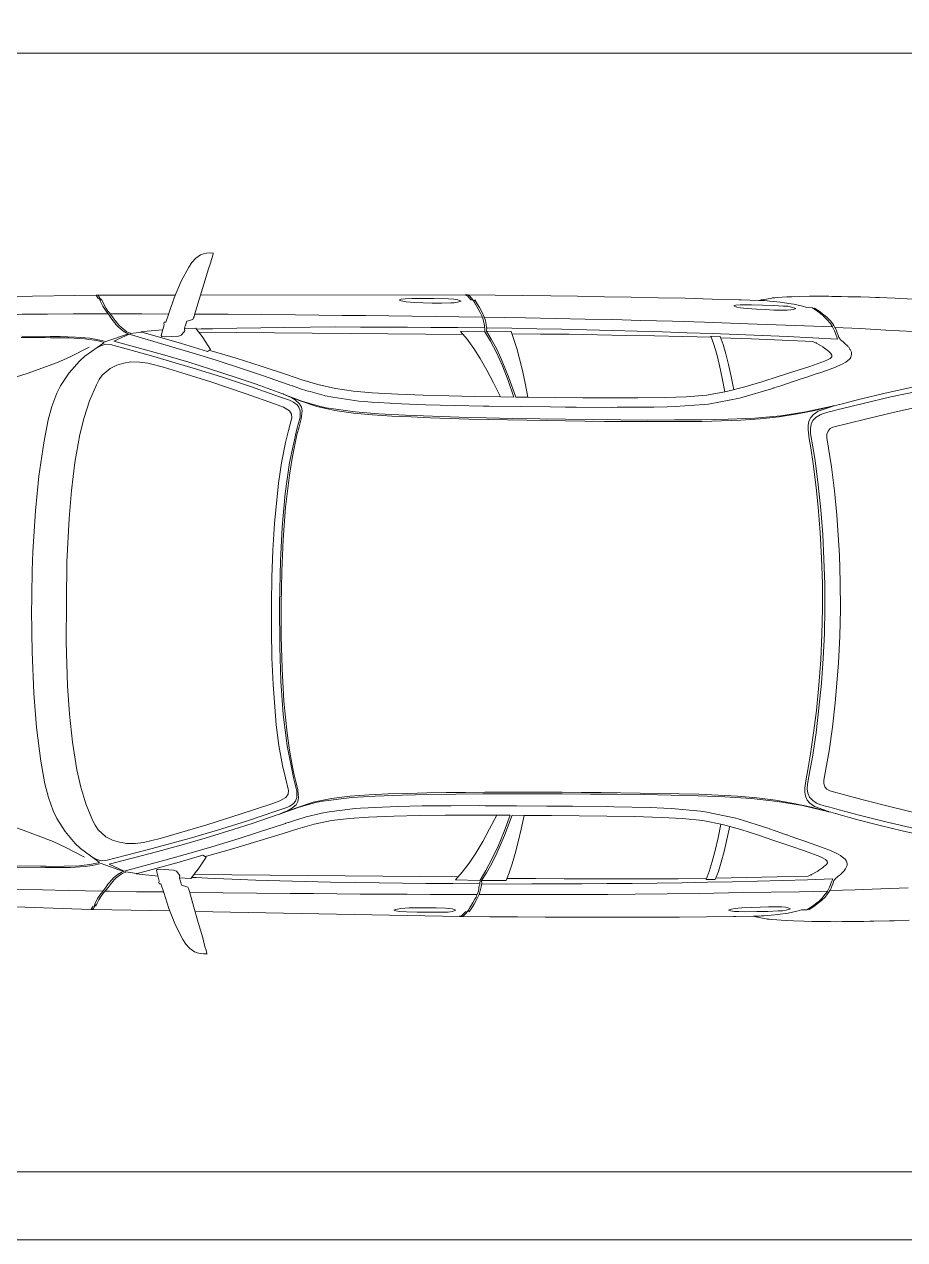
# Model space of a CAD drawing. Header units: metres. Extents: x -2 to 3328848, y -2 to 2725060.
# Drawn here: x 1663062.58 to 1663088.56, y 1362379.94 to 1362415.8 of the extents above; entities that cross this region are included whole.
import ezdxf

# ---------------------------------------------------------------- set-up
doc = ezdxf.new("R2010")
doc.units = ezdxf.units.M
doc.layers.get('0').update_dxf_attribs({"color": 253, "lineweight": 0})
doc.layers.add('AUTOS', color=253, linetype='Continuous', lineweight=0)

# ---------------------------------------------------------------- blocks, each defined once
blk = doc.blocks.new('8AUTOS')
at = {"linetype": 'Continuous'}
for p, q in [((-0.4303, 1.203), (-0.4823, 1.2011)), ((-0.4303, 1.203), (-0.4308, 1.203)), ((-0.4243, 1.2031), (-0.4303, 1.203)), ((0.3578, 1.1981), (0.3557, 1.2031)), ((0.3672, 1.2032), (0.3612, 1.2031)), ((0.3796, 1.2173), (0.3791, 1.2173)), ((0.3821, 1.2173), (0.3796, 1.2173)), ((1.1647, 1.2168), (0.3821, 1.2173)), ((1.4672, 1.2165), (1.2397, 1.2165)), ((1.4663, 1.206), (1.4717, 1.215)), ((1.4727, 1.2165), (1.4672, 1.2165)), ((1.4692, 1.2165), (1.4687, 1.2165)), ((1.4717, 1.215), (1.4727, 1.2165)), ((1.7237, 1.2123), (1.4727, 1.2165)), ((-0.624, 1.1798), (-0.6406, 1.1791)), ((1.1853, 1.1495), (1.1873, 1.145)), ((1.2581, 1.1621), (1.2669, 1.1372)), ((0.3211, 1.1102), (0.32, 1.1202)), ((1.179, 1.1194), (1.2125, 1.1182)), ((1.2053, 1.1401), (1.1873, 1.145)), ((1.211, 1.1232), (1.2125, 1.1182)), ((1.2669, 1.1372), (1.2714, 1.1372)), ((1.2714, 1.1372), (1.2724, 1.1367)), ((1.2719, 1.1287), (1.2807, 1.0973)), ((-0.7366, 1.0743), (-0.7312, 1.0788)), ((-0.7143, 1.09), (-0.7148, 1.087)), ((-0.6497, 1.0761), (-0.6527, 1.077)), ((0.3211, 1.1102), (0.2486, 1.1091)), ((1.1696, 1.1073), (0.3892, 1.1003)), ((1.2217, 1.0988), (1.2302, 1.0959)), ((1.3712, 1.1036), (1.3386, 1.1078)), ((1.4444, 1.0798), (1.3777, 1.1022)), ((1.4519, 1.0779), (1.4494, 1.0768)), ((1.4504, 1.0763), (1.4494, 1.0768)), ((-0.6869, 1.0522), (-0.6919, 1.0477)), ((1.5498, 1.0347), (1.4935, 1.0627)), ((-0.5265, 0.9426), (-0.5285, 0.9431)), ((0.903, 0.9519), (0.9015, 0.9514)), ((-0.7616, 0.9045), (-0.7857, 0.9108)), ((0.2343, 0.916), (0.1988, 0.9156)), ((0.2798, 0.9169), (0.2403, 0.916)), ((0.9213, 0.9251), (0.9198, 0.9246)), ((-0.7205, 0.8939), (-0.7195, 0.8939)), ((-0.7195, 0.8939), (-0.706, 0.8905)), ((-0.706, 0.8905), (-0.7015, 0.8896)), ((-0.6995, 0.8891), (-0.7015, 0.8896)), ((-0.699, 0.8881), (-0.6995, 0.8891)), ((-0.6579, 0.874), (-0.699, 0.8881)), ((-0.7097, -0.313), (-0.7087, -0.313)), ((-0.7087, -0.313), (-0.6953, -0.3094)), ((-0.6953, -0.3094), (-0.6908, -0.3084)), ((-0.6888, -0.3079), (-0.6908, -0.3084)), ((-0.6883, -0.3068), (-0.6888, -0.3079)), ((-0.6474, -0.292), (-0.6883, -0.3068)), ((0.2453, -0.318), (0.2099, -0.3183)), ((0.2909, -0.3181), (0.2513, -0.3179)), ((0.9323, -0.3149), (0.9308, -0.3144)), ((-0.7506, -0.3244), (-0.7746, -0.3311)), ((-0.5148, -0.3583), (-0.5168, -0.3588)), ((0.9146, -0.342), (0.9131, -0.3415)), ((1.5628, -0.4132), (1.507, -0.4422)), ((1.4582, -0.4602), (1.3919, -0.4837)), ((1.4641, -0.4566), (1.4631, -0.4571)), ((1.4657, -0.4581), (1.4631, -0.4571)), ((-0.7226, -0.4937), (-0.7171, -0.4981)), ((-0.6733, -0.4707), (-0.6784, -0.4663)), ((-0.6356, -0.4939), (-0.6386, -0.4949)), ((1.1839, -0.4926), (0.4035, -0.4996)), ((1.2359, -0.4831), (1.2443, -0.4801)), ((1.2866, -0.5122), (1.2948, -0.4806)), ((1.3854, -0.4853), (1.3529, -0.4901)), ((-0.7, -0.509), (-0.7005, -0.506)), ((0.3356, -0.5107), (0.2631, -0.5108)), ((0.3356, -0.5107), (0.3347, -0.5207)), ((1.1936, -0.5045), (1.227, -0.5027)), ((1.2003, -0.5345), (1.2023, -0.5299)), ((1.2202, -0.5248), (1.2023, -0.5299)), ((1.2256, -0.5077), (1.227, -0.5027)), ((1.2734, -0.5458), (1.2817, -0.5207)), ((1.2817, -0.5207), (1.2862, -0.5207)), ((1.2862, -0.5207), (1.2872, -0.5202)), ((-0.6081, -0.5972), (-0.6247, -0.5968)), ((0.3739, -0.5979), (0.3719, -0.6029)), ((0.3834, -0.6028), (0.3774, -0.6028)), ((1.1809, -0.6021), (0.3985, -0.6166)), ((1.4834, -0.5964), (1.2559, -0.6005)), ((1.4823, -0.5859), (1.4879, -0.5949)), ((1.4889, -0.5964), (1.4834, -0.5964)), ((1.4854, -0.5964), (1.4849, -0.5964)), ((1.4879, -0.5949), (1.4889, -0.5964)), ((1.7398, -0.5876), (1.4889, -0.5964)), ((-0.414, -0.6169), (-0.466, -0.6159)), ((-0.414, -0.6169), (-0.4145, -0.6169)), ((-0.408, -0.6169), (-0.414, -0.6169)), ((0.396, -0.6167), (0.3955, -0.6167)), ((0.3985, -0.6166), (0.396, -0.6167))]:
    blk.add_line(p, q, dxfattribs=at)
for points in [[(1.128, 1.341), (1.1275, 1.3415), (1.1281, 1.339), (1.1286, 1.336), (1.1301, 1.3305), (1.1327, 1.322), (1.1358, 1.3115), (1.141, 1.2941), (1.1549, 1.2492), (1.1688, 1.2038), (1.1827, 1.1584), (1.1842, 1.1525), (1.1853, 1.1495)], [(1.1646, 1.3353), (1.1561, 1.3382), (1.1471, 1.3401), (1.1375, 1.3416), (1.128, 1.341)], [(1.1646, 1.3353), (1.1787, 1.3259), (1.1903, 1.3135), (1.1999, 1.2996)], [(1.2581, 1.1621), (1.2427, 1.209), (1.2218, 1.2583), (1.1999, 1.2996)], [(-0.9423, 1.2044), (-0.8988, 1.2068), (-0.8848, 1.2075), (-0.8384, 1.2094), (-0.8269, 1.21), (-0.8089, 1.2106), (-0.7834, 1.2114), (-0.7694, 1.212), (-0.7449, 1.2122), (-0.7264, 1.2129), (-0.7119, 1.213), (-0.6979, 1.2131), (-0.6894, 1.2132), (-0.6774, 1.2133), (-0.6654, 1.2134), (-0.6554, 1.2135), (-0.6319, 1.2132), (-0.6014, 1.213), (-0.5804, 1.2122), (-0.5649, 1.2113), (-0.5519, 1.2109), (-0.5378, 1.2096), (-0.5298, 1.2091), (-0.5238, 1.2087)], [(-0.624, 1.1798), (-0.6111, 1.1844), (-0.5857, 1.1901), (-0.5777, 1.1912), (-0.5457, 1.196), (-0.5148, 1.1993)], [(-0.4092, 1.1849), (-0.4151, 1.1867), (-0.4272, 1.188), (-0.4397, 1.1884), (-0.4607, 1.1882), (-0.4931, 1.187), (-0.5256, 1.1862), (-0.5556, 1.1844), (-0.5681, 1.1838), (-0.5791, 1.1817), (-0.5923, 1.1774)], [(-0.5923, 1.1774), (-0.5845, 1.1746), (-0.577, 1.1732), (-0.566, 1.1723), (-0.5505, 1.1719), (-0.5265, 1.1727), (-0.5025, 1.1739), (-0.4755, 1.1751), (-0.4486, 1.1769), (-0.4376, 1.178), (-0.4286, 1.1795), (-0.4181, 1.1816), (-0.4092, 1.1849)], [(-0.5233, 1.2087), (-0.5238, 1.2087), (-0.5208, 1.2082), (-0.5053, 1.2053), (-0.4898, 1.2025), (-0.4823, 1.2011)], [(-0.4823, 1.2011), (-0.4848, 1.201), (-0.4878, 1.201), (-0.4913, 1.201), (-0.4943, 1.2009), (-0.4998, 1.2004), (-0.5073, 1.1998), (-0.5148, 1.1993)], [(0.3796, 1.2173), (0.3766, 1.2172), (0.2951, 1.2165), (0.2136, 1.2153), (0.1316, 1.2145), (0.0521, 1.2133), (-0.0273, 1.2121), (-0.1063, 1.2104), (-0.1858, 1.2092), (-0.2653, 1.2075), (-0.3448, 1.2053), (-0.4243, 1.2031)], [(0.32, 1.1202), (0.3205, 1.1217), (0.321, 1.1217), (0.3224, 1.1287), (0.3233, 1.1368), (0.3253, 1.1448), (0.3277, 1.1518), (0.3351, 1.1674), (0.3419, 1.1804), (0.3484, 1.191), (0.3557, 1.2031)], [(0.326, 1.1198), (0.3265, 1.1218), (0.3274, 1.1258), (0.3284, 1.1308), (0.3284, 1.1318), (0.3288, 1.1358), (0.3298, 1.1413), (0.3332, 1.1513), (0.3332, 1.1518), (0.3342, 1.1534), (0.3352, 1.1554), (0.3366, 1.1594), (0.3396, 1.1654), (0.3455, 1.1765), (0.3539, 1.1905), (0.3543, 1.1915), (0.3553, 1.193), (0.3558, 1.1941), (0.3612, 1.2031)], [(0.3761, 1.2172), (0.3716, 1.2142), (0.3657, 1.2081), (0.3578, 1.1981)], [(0.3821, 1.2173), (0.3762, 1.2137), (0.3672, 1.2032)], [(0.3796, 1.2173), (0.3781, 1.2173), (0.3771, 1.2172), (0.3761, 1.2172)], [(0.3959, 1.1994), (0.4052, 1.203), (0.4177, 1.2051), (0.4327, 1.2057), (0.4767, 1.2066), (0.5092, 1.2069), (0.5412, 1.2067), (0.5612, 1.2059), (0.5727, 1.2045), (0.5785, 1.2022)], [(0.5785, 1.2022), (0.5728, 1.2), (0.5583, 1.1969), (0.5333, 1.1946), (0.5078, 1.1939), (0.4818, 1.1932), (0.4538, 1.1929), (0.4263, 1.1937), (0.4163, 1.1941), (0.4068, 1.1955), (0.3959, 1.1994)], [(1.3727, 1.1041), (1.3821, 1.1082), (1.399, 1.1219), (1.404, 1.1264), (1.4094, 1.1325), (1.4168, 1.142), (1.4228, 1.1501), (1.4282, 1.1571), (1.4351, 1.1652), (1.4381, 1.1692), (1.443, 1.1768), (1.4494, 1.1878), (1.4538, 1.1969), (1.4568, 1.2039), (1.4578, 1.2059)], [(1.4633, 1.206), (1.4618, 1.2024), (1.4608, 1.1999), (1.453, 1.1839), (1.4436, 1.1693), (1.4411, 1.1663)], [(1.4578, 1.2059), (1.4583, 1.2039), (1.4588, 1.2024)], [(1.4593, 1.2029), (1.4588, 1.2014), (1.4583, 1.2039)], [(1.4588, 1.2024), (1.4593, 1.2024), (1.4647, 1.213), (1.4672, 1.2165)], [(-0.7221, 1.0099), (-0.7301, 1.0138), (-0.7371, 1.0178), (-0.7392, 1.0192), (-0.7502, 1.0282), (-0.7528, 1.0311), (-0.7533, 1.0326), (-0.7543, 1.0341), (-0.7563, 1.0411), (-0.7564, 1.0466), (-0.7559, 1.0486), (-0.7535, 1.0541), (-0.7525, 1.0561), (-0.7515, 1.0576), (-0.748, 1.0627), (-0.7466, 1.0642), (-0.7451, 1.0657), (-0.7366, 1.0743), (-0.7312, 1.0788), (-0.7277, 1.0814), (-0.7227, 1.0859), (-0.7213, 1.0884), (-0.7188, 1.0919), (-0.7169, 1.0985), (-0.7159, 1.101), (-0.713, 1.1085), (-0.712, 1.111), (-0.7085, 1.119), (-0.7071, 1.1215), (-0.7036, 1.1271), (-0.7007, 1.1316), (-0.6937, 1.1407), (-0.6833, 1.1513), (-0.6605, 1.1695), (-0.6471, 1.1781)], [(-0.7099, 1.1005), (-0.7099, 1.1015), (-0.706, 1.111), (-0.7025, 1.1196), (-0.7001, 1.1236), (-0.6976, 1.1281), (-0.6937, 1.1327), (-0.6838, 1.1447), (-0.6739, 1.1548), (-0.6734, 1.1553), (-0.657, 1.1685), (-0.6406, 1.1791)], [(0.3277, 1.1518), (0.2057, 1.1497), (0.1177, 1.1479), (0.0297, 1.1461), (-0.0517, 1.1444), (-0.1332, 1.1422), (-0.2277, 1.1398), (-0.3227, 1.1365), (-0.4506, 1.1318), (-0.5336, 1.1291), (-0.6171, 1.1263), (-0.7001, 1.1236)], [(-0.6451, 1.1766), (-0.6466, 1.1781), (-0.6471, 1.1781)], [(1.1817, 1.1604), (1.0832, 1.1601), (0.9842, 1.1592), (0.8852, 1.1583), (0.8162, 1.1577), (0.7472, 1.1571), (0.6782, 1.1564), (0.6092, 1.1553), (0.5402, 1.1547), (0.4712, 1.1536), (0.4022, 1.1525), (0.3332, 1.1518)], [(1.4317, 1.1612), (1.4297, 1.1612), (1.4187, 1.1611), (1.3387, 1.1613), (1.2587, 1.1606)], [(1.4411, 1.1663), (1.4367, 1.1602), (1.4302, 1.1517), (1.4263, 1.1456), (1.4233, 1.1411)], [(2.7234, 1.0902), (2.7093, 1.0951), (2.6943, 1.0995), (2.6657, 1.1057), (2.6657, 1.1057), (2.6632, 1.1062), (2.6552, 1.1076), (2.6387, 1.1105), (2.5971, 1.1171), (2.5536, 1.1227), (2.469, 1.132), (2.3774, 1.1396), (2.3084, 1.144), (2.2388, 1.1479), (2.1528, 1.1516), (2.0663, 1.1544), (1.9797, 1.1566), (1.9072, 1.1579), (1.8352, 1.1588), (1.7632, 1.1596), (1.6917, 1.1605), (1.6162, 1.1608), (1.5407, 1.1616), (1.4382, 1.1617)], [(-0.7071, 1.1215), (-0.782, 1.1179), (-0.857, 1.1137), (-0.9385, 1.109)], [(0.32, 1.1202), (0.246, 1.1191), (0.1725, 1.1174), (0.0985, 1.1162), (0.0245, 1.1146), (-0.0495, 1.1124), (-0.1234, 1.1108), (-0.1974, 1.1086), (-0.2714, 1.1059), (-0.3454, 1.1033), (-0.4194, 1.1006), (-0.4933, 1.0975), (-0.5673, 1.0943), (-0.6408, 1.0906), (-0.7148, 1.087)], [(-0.4506, 1.1318), (-0.5336, 1.1291), (-0.6171, 1.1263), (-0.7001, 1.1236)], [(0.3981, 1.1099), (0.3266, 1.1103), (0.3256, 1.1088), (0.326, 1.1203)], [(1.1766, 1.1164), (1.1636, 1.1168), (1.1295, 1.1175), (1.0575, 1.1193), (0.987, 1.1207), (0.9165, 1.1216), (0.8415, 1.1224), (0.767, 1.1227), (0.6925, 1.1226), (0.6235, 1.1224), (0.5545, 1.1223), (0.4855, 1.1217), (0.4055, 1.121), (0.326, 1.1203)], [(1.179, 1.1194), (1.1716, 1.1098), (1.1662, 1.1028), (1.1583, 1.0917), (1.1351, 1.056), (1.1446, 1.0506)], [(1.211, 1.1232), (1.2105, 1.1247), (1.2095, 1.1282), (1.2058, 1.1402)], [(1.2217, 1.0988), (1.2146, 1.1072), (1.2116, 1.1122), (1.2125, 1.1177), (1.2125, 1.1182)], [(1.2719, 1.1287), (1.2729, 1.1333), (1.2724, 1.1367)], [(1.2761, 1.1148), (1.3221, 1.1107), (1.3411, 1.1089)], [(1.4179, 1.1345), (1.4149, 1.1305), (1.4115, 1.1265), (1.407, 1.122), (1.4026, 1.1179), (1.3906, 1.1088), (1.3896, 1.1083), (1.3847, 1.1053), (1.3777, 1.1022)], [(1.4233, 1.1411), (1.4189, 1.1356), (1.4179, 1.1345)], [(-0.7143, 1.09), (-0.7128, 1.0935), (-0.7099, 1.1005)], [(-0.6869, 1.0522), (-0.6869, 1.0522), (-0.6845, 1.0542), (-0.673, 1.0628), (-0.6711, 1.0644), (-0.6711, 1.0644), (-0.6651, 1.0679), (-0.6561, 1.073), (-0.6521, 1.075), (-0.6422, 1.0796)], [(-0.3698, 1.0911), (-0.4608, 1.0877), (-0.5512, 1.0839), (-0.6422, 1.0796)], [(-0.4084, 0.9372), (-0.4008, 0.9763), (-0.3931, 1.0118), (-0.3849, 1.0434), (-0.3771, 1.0715), (-0.3683, 1.0951)], [(-0.3823, 0.9309), (-0.3747, 0.972), (-0.3665, 1.0091), (-0.3583, 1.0422), (-0.3501, 1.0712), (-0.3413, 1.0958), (-0.3683, 1.0951)], [(-0.3428, 1.0923), (-0.2588, 1.0945), (-0.1743, 1.0963), (-0.0903, 1.0981), (-0.0063, 1.0998), (0.0776, 1.1011), (0.1616, 1.1018), (0.2456, 1.1026)], [(0.2486, 1.1091), (0.2403, 1.086), (0.2315, 1.0594), (0.2233, 1.0289), (0.2151, 0.9943), (0.2069, 0.9567), (0.1988, 0.9156)], [(0.3211, 1.1102), (0.3068, 1.0871), (0.292, 1.0595), (0.2773, 1.0283), (0.2558, 0.9761), (0.2343, 0.916)], [(0.3256, 1.1088), (0.3088, 1.0806), (0.2916, 1.047), (0.274, 1.0083), (0.2569, 0.9647), (0.2403, 0.916)], [(0.3981, 1.1099), (0.3783, 1.0867), (0.3585, 1.0596), (0.3393, 1.0294), (0.3196, 0.9952), (0.2999, 0.9575), (0.2798, 0.9169)], [(1.4204, 1.0811), (1.3757, 1.1017), (1.257, 1.0666), (1.1797, 1.0434), (1.1189, 1.0249), (1.0381, 0.9986), (0.9823, 0.9796), (0.906, 0.953), (0.903, 0.9519)], [(1.4204, 1.0811), (1.2777, 1.0418), (1.1999, 1.0186), (1.1386, 0.9995), (1.0568, 0.9728), (1.001, 0.9538), (0.9247, 0.9266), (0.9213, 0.9251)], [(1.3411, 1.1089), (1.2214, 1.0738), (1.1446, 1.0506)], [(1.2302, 1.0959), (1.2713, 1.0937), (1.2793, 1.0948), (1.2807, 1.0973)], [(1.3727, 1.1041), (1.3717, 1.1036), (1.3712, 1.1036)], [(1.4444, 1.0798), (1.4529, 1.0819), (1.4713, 1.086), (1.4913, 1.0897), (1.5343, 1.0931), (1.5793, 1.0945), (1.5908, 1.0946), (1.6088, 1.0948), (1.6923, 1.0955)], [(1.6633, 0.3117), (1.6631, 0.3317), (1.6614, 0.4037), (1.6595, 0.4592), (1.6519, 0.5806), (1.642, 0.6825), (1.6276, 0.7809), (1.6145, 0.8483), (1.6036, 0.8882), (1.5893, 0.9271), (1.5781, 0.9495), (1.5527, 0.9878), (1.5224, 1.022), (1.5063, 1.0368), (1.4504, 1.0763)], [(1.4519, 1.0779), (1.4534, 1.0779), (1.4629, 1.0805), (1.4779, 1.0836), (1.4943, 1.0862), (1.5078, 1.0879), (1.5533, 1.0903), (1.5953, 1.0911), (1.6073, 1.0912), (1.6233, 1.0914), (1.6943, 1.0915)], [(-0.2072, 0.9145), (-0.2682, 0.9165), (-0.3288, 0.9214), (-0.3869, 0.9319), (-0.441, 0.9459), (-0.4911, 0.961), (-0.5393, 0.9765), (-0.5864, 0.9916), (-0.633, 1.0062), (-0.6762, 1.0218), (-0.6852, 1.0257), (-0.6927, 1.0297), (-0.6978, 1.0346), (-0.6983, 1.0396), (-0.6954, 1.0446), (-0.6919, 1.0477)], [(1.1391, 1.0541), (1.1336, 1.0525), (1.0603, 1.0308), (0.9865, 1.0072), (0.9117, 0.9825), (0.8659, 0.9671), (0.8185, 0.9527), (0.7671, 0.9412), (0.7137, 0.9337), (0.6582, 0.9287), (0.5832, 0.9246), (0.5078, 0.9214), (0.4318, 0.9197), (0.3558, 0.918), (0.2798, 0.9169)], [(0.9318, 0.3052), (0.9292, 0.4326), (0.9243, 0.5321), (0.9154, 0.631), (0.9021, 0.7229), (0.8807, 0.8212), (0.8714, 0.8566), (0.8707, 0.8751), (0.8746, 0.8862), (0.88, 0.8932), (0.891, 0.9008), (0.9029, 0.9064), (0.9318, 0.9167), (1.0176, 0.947), (1.1028, 0.9752), (1.1866, 1.0015), (1.3098, 1.0376), (1.431, 1.0712)], [(1.431, 1.0712), (1.4445, 1.0718), (1.4595, 1.0674), (1.4731, 1.0603)], [(-0.7221, 1.0099), (-0.7105, 1.005), (-0.704, 1.0026), (-0.7015, 1.0016), (-0.6854, 0.9957), (-0.6659, 0.9889), (-0.6493, 0.9831), (-0.6463, 0.9826), (-0.6273, 0.9757), (-0.6072, 0.9694), (-0.5876, 0.9631), (-0.5781, 0.9597), (-0.5766, 0.9592)], [(0.9553, 0.3054), (0.9541, 0.3844), (0.9514, 0.4638), (0.9467, 0.5428), (0.9351, 0.6617), (0.9261, 0.7221), (0.914, 0.7815), (0.914, 0.7815), (0.9052, 0.8175), (0.8959, 0.8544), (0.8963, 0.8659), (0.9027, 0.8754), (0.9206, 0.8861), (0.9435, 0.8953), (1.0337, 0.9266), (1.1349, 0.9605), (1.2077, 0.9837), (1.2716, 1.0027), (1.2965, 1.01), (1.3205, 1.0157), (1.3454, 1.0194), (1.3709, 1.0196), (1.3915, 1.0163), (1.412, 1.0105), (1.4321, 1.0007), (1.4553, 0.9809), (1.4644, 0.9675), (1.472, 0.9525), (1.4925, 0.9047), (1.5084, 0.8558), (1.5208, 0.8055), (1.5356, 0.7231), (1.5458, 0.6407), (1.5531, 0.5572), (1.5592, 0.4293), (1.5608, 0.3108)], [(2.8877, 0.6658), (2.8766, 0.6736), (2.8575, 0.6809), (2.8334, 0.6887), (2.7638, 0.7081), (2.6976, 0.7245), (2.631, 0.7414), (2.5638, 0.7588), (2.4962, 0.7762), (2.4285, 0.7936), (2.3588, 0.811), (2.2887, 0.8283), (2.219, 0.8457), (2.1489, 0.8626), (2.0782, 0.8794), (2.0111, 0.8953), (1.9439, 0.9117), (1.8768, 0.9281), (1.8096, 0.9455), (1.7429, 0.9645), (1.6767, 0.9854), (1.5875, 1.0181), (1.5498, 1.0347)], [(-1.2069, 0.9876), (-1.1809, 0.9853), (-1.1558, 0.9825), (-1.1318, 0.9797), (-1.0577, 0.9679), (-0.9836, 0.9546), (-0.9175, 0.9412), (-0.8518, 0.9267), (-0.7857, 0.9108)], [(-0.6776, 0.2908), (-0.6773, 0.3638), (-0.6749, 0.4373), (-0.6711, 0.5103), (-0.6653, 0.5834), (-0.6579, 0.6565), (-0.6486, 0.729), (-0.6419, 0.7691), (-0.6353, 0.8087), (-0.6349, 0.8227), (-0.637, 0.8357), (-0.6421, 0.8471), (-0.6517, 0.857), (-0.6633, 0.8639), (-0.6763, 0.8688), (-0.6898, 0.8722), (-0.7029, 0.8756), (-0.7164, 0.8789), (-0.7299, 0.8823), (-0.7901, 0.8973), (-0.8722, 0.9166), (-0.9539, 0.9338)], [(-0.5766, 0.9592), (-0.5676, 0.9563), (-0.548, 0.9495), (-0.534, 0.9451), (-0.5285, 0.9431)], [(0.0876, 0.8866), (0.0571, 0.8864), (0.0566, 0.8864), (-0.0474, 0.8854), (-0.0649, 0.8858), (-0.1729, 0.8863), (-0.2124, 0.887), (-0.2355, 0.8877), (-0.3215, 0.894), (-0.3345, 0.8954), (-0.4257, 0.9125), (-0.4327, 0.9145), (-0.5204, 0.9407), (-0.526, 0.9427), (-0.5265, 0.9426)], [(0.9015, 0.9514), (0.8945, 0.9489), (0.894, 0.9489), (0.8701, 0.9406), (0.8512, 0.9345), (0.8417, 0.9319), (0.7998, 0.9205), (0.7973, 0.92), (0.7748, 0.9153), (0.6979, 0.9041), (0.6824, 0.903), (0.66, 0.9013), (0.6405, 0.9001), (0.572, 0.896), (0.5005, 0.8933), (0.415, 0.8911), (0.3301, 0.8893), (0.3146, 0.8892), (0.2216, 0.8878), (0.1336, 0.8871), (0.0876, 0.8866)], [(-0.7236, 0.2904), (-0.7228, 0.3699), (-0.7206, 0.4499), (-0.7126, 0.5675), (-0.7063, 0.639), (-0.6974, 0.7096), (-0.6837, 0.7957), (-0.6837, 0.8062), (-0.6868, 0.8152), (-0.6929, 0.8227), (-0.7014, 0.8271), (-0.7972, 0.8512), (-0.8828, 0.8715), (-0.968, 0.8902), (-1.0451, 0.905), (-1.1223, 0.9178), (-1.1994, 0.9286)], [(-0.7616, 0.9045), (-0.7401, 0.8992), (-0.7296, 0.8963), (-0.7205, 0.8939)], [(0.1988, 0.9156), (0.1178, 0.9149), (0.0363, 0.9137), (-0.0447, 0.9135), (-0.1257, 0.9137), (-0.2072, 0.9145)], [(0.9198, 0.9246), (0.9133, 0.922), (0.8659, 0.9041), (0.8151, 0.8891), (0.7941, 0.8845), (0.7082, 0.8722), (0.6393, 0.8666), (0.5603, 0.8624), (0.4808, 0.8592), (0.4013, 0.8564), (0.3219, 0.8547), (0.2429, 0.853), (0.1634, 0.8518), (0.0879, 0.8506)], [(0.0879, 0.8456), (0.1449, 0.8467), (0.2019, 0.8477), (0.2589, 0.8487), (0.3159, 0.8497), (0.3729, 0.8512), (0.4299, 0.8527), (0.4869, 0.8547), (0.5438, 0.8572), (0.6008, 0.8597), (0.6573, 0.8632), (0.7138, 0.8682), (0.7687, 0.8762), (0.8221, 0.8882), (0.8714, 0.9052), (0.9183, 0.9231)], [(0.9268, 0.3051), (0.9268, 0.3056), (0.9249, 0.4006), (0.9249, 0.4011), (0.9211, 0.4961), (0.9142, 0.5915), (0.9029, 0.6859), (0.895, 0.7354), (0.8861, 0.7798), (0.8803, 0.8042), (0.8741, 0.8282), (0.8679, 0.8521), (0.8652, 0.8756), (0.8671, 0.8866), (0.8725, 0.8962), (0.8854, 0.9078), (0.8959, 0.9134), (0.9183, 0.9231)], [(0.0879, 0.8506), (0.0044, 0.8494), (-0.0751, 0.8487), (-0.1546, 0.848), (-0.2341, 0.8483), (-0.3136, 0.8485), (-0.3926, 0.8503), (-0.4712, 0.8541), (-0.5477, 0.861), (-0.6218, 0.8723), (-0.6995, 0.8891), (-0.6484, 0.8761), (-0.5963, 0.866), (-0.5422, 0.858), (-0.4866, 0.852), (-0.4296, 0.8475), (-0.3726, 0.8455), (-0.3151, 0.844), (-0.2576, 0.8436), (-0.2001, 0.8436), (-0.1426, 0.8436), (-0.0851, 0.8436), (-0.0276, 0.8441), (0.0304, 0.8451), (0.0879, 0.8456)], [(-0.6706, 0.2908), (-0.6703, 0.3658), (-0.668, 0.4409), (-0.6636, 0.5159), (-0.6578, 0.591), (-0.6518, 0.6495), (-0.643, 0.7186), (-0.6359, 0.7662), (-0.6311, 0.7927), (-0.6279, 0.8192), (-0.628, 0.8322), (-0.6306, 0.8447), (-0.6357, 0.8557), (-0.6438, 0.8646), (-0.6579, 0.874)], [(-0.6776, 0.2908), (-0.676, 0.2178), (-0.6723, 0.1443), (-0.6672, 0.0714), (-0.66, -0.0016), (-0.6514, -0.0745), (-0.6407, -0.1469), (-0.6334, -0.1869), (-0.626, -0.2263), (-0.6254, -0.2403), (-0.6273, -0.2533), (-0.6322, -0.2648), (-0.6416, -0.2749), (-0.653, -0.282), (-0.666, -0.2871), (-0.6794, -0.2908), (-0.6924, -0.2944), (-0.7059, -0.298), (-0.7193, -0.3016), (-0.7792, -0.3177), (-0.861, -0.3384), (-0.9423, -0.3571)], [(-0.7236, 0.2904), (-0.7214, 0.2109), (-0.7177, 0.1309), (-0.7077, 0.0135), (-0.7, -0.0579), (-0.6899, -0.1284), (-0.6746, -0.2142), (-0.6745, -0.2247), (-0.6774, -0.2337), (-0.6834, -0.2413), (-0.6918, -0.2459), (-0.7871, -0.2717), (-0.8724, -0.2935), (-0.9572, -0.3138), (-1.0341, -0.3299), (-1.111, -0.3441), (-1.1879, -0.3563)], [(-0.6706, 0.2908), (-0.669, 0.2158), (-0.6653, 0.1409), (-0.6596, 0.0659), (-0.6525, -0.009), (-0.6454, -0.0675), (-0.6353, -0.1364), (-0.6274, -0.1838), (-0.6221, -0.2103), (-0.6184, -0.2367), (-0.6183, -0.2497), (-0.6207, -0.2622), (-0.6256, -0.2733), (-0.6335, -0.2824), (-0.6474, -0.292)], [(0.9268, 0.3051), (0.9268, 0.3046), (0.9267, 0.2096), (0.9267, 0.2091), (0.9245, 0.1141), (0.9194, 0.0185), (0.9097, -0.076), (0.9027, -0.1256), (0.8946, -0.1702), (0.8893, -0.1947), (0.8835, -0.2188), (0.8777, -0.2428), (0.8754, -0.2664), (0.8775, -0.2773), (0.8831, -0.2868), (0.8962, -0.2982), (0.9067, -0.3036), (0.9293, -0.3129)], [(0.9318, 0.3052), (0.9314, 0.1777), (0.9283, 0.0781), (0.9212, -0.0209), (0.9095, -0.113), (0.8899, -0.2117), (0.8812, -0.2473), (0.8809, -0.2658), (0.885, -0.2768), (0.8906, -0.2837), (0.9016, -0.2911), (0.9137, -0.2965), (0.9428, -0.3063), (1.029, -0.335), (1.1148, -0.3617), (1.199, -0.3865), (1.3228, -0.4204), (1.4446, -0.4518)], [(0.9553, 0.3054), (0.9555, 0.2264), (0.9542, 0.1469), (0.9509, 0.0678), (0.9415, -0.0513), (0.9335, -0.1118), (0.9226, -0.1714), (0.9226, -0.1714), (0.9144, -0.2075), (0.9057, -0.2446), (0.9063, -0.2561), (0.9129, -0.2655), (0.931, -0.2759), (0.9541, -0.2847), (1.0448, -0.3143), (1.1466, -0.3464), (1.2198, -0.3683), (1.284, -0.3862), (1.3091, -0.393), (1.3331, -0.3983), (1.3581, -0.4015), (1.3836, -0.4013), (1.4041, -0.3976), (1.4246, -0.3915), (1.4445, -0.3813), (1.4673, -0.3611), (1.4762, -0.3475), (1.4835, -0.3324), (1.5031, -0.2842), (1.5182, -0.2351), (1.5297, -0.1845), (1.543, -0.1019), (1.5517, -0.0193), (1.5575, 0.0643), (1.5613, 0.1923), (1.5608, 0.3108)], [(1.6633, 0.3117), (1.6635, 0.2917), (1.6631, 0.2197), (1.6621, 0.1642), (1.6567, 0.0426), (1.6486, -0.0594), (1.636, -0.1581), (1.6241, -0.2257), (1.6139, -0.2658), (1.6003, -0.3049), (1.5895, -0.3275), (1.5648, -0.3662), (1.5351, -0.401), (1.5193, -0.4161), (1.4641, -0.4566)], [(2.8939, -0.0204), (2.8829, -0.0284), (2.8639, -0.0361), (2.84, -0.0443), (2.7707, -0.0649), (2.7048, -0.0825), (2.6385, -0.1006), (2.5717, -0.1192), (2.5043, -0.1378), (2.437, -0.1564), (2.3677, -0.175), (2.2978, -0.1936), (2.2285, -0.2123), (2.1586, -0.2304), (2.0883, -0.2485), (2.0215, -0.2656), (1.9546, -0.2832), (1.8878, -0.3008), (1.8209, -0.3194), (1.7546, -0.3395), (1.6888, -0.3616), (1.6001, -0.3959), (1.5628, -0.4132)], [(0.0978, -0.2553), (0.0143, -0.2556), (-0.0652, -0.2563), (-0.1447, -0.257), (-0.2242, -0.2587), (-0.3037, -0.2604), (-0.3827, -0.2636), (-0.4611, -0.2688), (-0.5375, -0.277), (-0.6114, -0.2897), (-0.6888, -0.3079), (-0.6379, -0.2939), (-0.586, -0.2829), (-0.5321, -0.274), (-0.4766, -0.267), (-0.4197, -0.2614), (-0.3627, -0.2584), (-0.3052, -0.2559), (-0.2477, -0.2544), (-0.1902, -0.2534), (-0.1328, -0.2524), (-0.0753, -0.2514), (-0.0178, -0.2508), (0.0402, -0.2508), (0.0977, -0.2503)], [(0.0977, -0.2503), (0.1547, -0.2503), (0.2117, -0.2503), (0.2687, -0.2503), (0.3257, -0.2503), (0.3828, -0.2508), (0.4398, -0.2513), (0.4968, -0.2522), (0.5538, -0.2537), (0.6108, -0.2552), (0.6673, -0.2577), (0.7239, -0.2617), (0.7789, -0.2687), (0.8325, -0.2797), (0.8822, -0.2958), (0.9293, -0.3129)], [(0.9308, -0.3144), (0.9243, -0.3119), (0.8767, -0.2948), (0.8255, -0.2808), (0.8045, -0.2765), (0.7184, -0.2658), (0.6494, -0.2614), (0.5703, -0.2586), (0.4908, -0.2568), (0.4113, -0.2555), (0.3318, -0.2552), (0.2528, -0.2549), (0.1733, -0.2551), (0.0978, -0.2553)], [(-0.7506, -0.3244), (-0.7292, -0.3187), (-0.7187, -0.3156), (-0.7097, -0.313)], [(0.0981, -0.2913), (0.0676, -0.2916), (0.0671, -0.2916), (-0.0369, -0.2925), (-0.0544, -0.2932), (-0.1624, -0.2956), (-0.2019, -0.297), (-0.2248, -0.2982), (-0.3108, -0.306), (-0.3238, -0.3076), (-0.4146, -0.3264), (-0.4216, -0.3285), (-0.5088, -0.3562), (-0.5143, -0.3583), (-0.5148, -0.3583)], [(0.2099, -0.3183), (0.1289, -0.319), (0.0474, -0.3193), (-0.0336, -0.3205), (-0.1146, -0.3222), (-0.1961, -0.3244)], [(0.9131, -0.3415), (0.9061, -0.3391), (0.9056, -0.3391), (0.8815, -0.3313), (0.8624, -0.3255), (0.8529, -0.3231), (0.8108, -0.3124), (0.8083, -0.312), (0.7858, -0.3077), (0.7087, -0.2979), (0.6932, -0.297), (0.6707, -0.2957), (0.6512, -0.2949), (0.5826, -0.292), (0.5111, -0.2906), (0.4256, -0.2899), (0.3406, -0.2896), (0.3251, -0.2898), (0.2321, -0.2901), (0.1441, -0.2909), (0.0981, -0.2913)], [(0.2631, -0.5108), (0.2544, -0.4879), (0.2451, -0.4615), (0.2364, -0.4311), (0.2276, -0.3967), (0.2187, -0.3592), (0.2099, -0.3183)], [(0.3356, -0.5107), (0.3209, -0.4878), (0.3056, -0.4605), (0.2903, -0.4296), (0.2679, -0.3778), (0.2453, -0.318)], [(0.3401, -0.5092), (0.3228, -0.4813), (0.305, -0.448), (0.2867, -0.4096), (0.2688, -0.3663), (0.2513, -0.3179)], [(1.1525, -0.4399), (1.147, -0.4384), (1.0733, -0.4181), (0.9991, -0.3958), (0.9239, -0.3724), (0.8777, -0.3578), (0.8301, -0.3443), (0.7785, -0.3337), (0.725, -0.3272), (0.6694, -0.3232), (0.5944, -0.3204), (0.5189, -0.3186), (0.4429, -0.3182), (0.3669, -0.3179), (0.2909, -0.3181)], [(0.4126, -0.509), (0.3924, -0.4862), (0.3721, -0.4594), (0.3524, -0.4295), (0.332, -0.3957), (0.3117, -0.3584), (0.2909, -0.3181)], [(1.4342, -0.4619), (1.2908, -0.4251), (1.2127, -0.4033), (1.151, -0.3854), (1.0688, -0.3601), (1.0126, -0.3421), (0.9359, -0.3163), (0.9323, -0.3149)], [(-1.1943, -0.4154), (-1.1684, -0.4126), (-1.1434, -0.4094), (-1.1194, -0.4062), (-1.0455, -0.393), (-0.9717, -0.3784), (-0.9058, -0.3638), (-0.8404, -0.3482), (-0.7746, -0.3311)], [(-0.1961, -0.3244), (-0.2571, -0.3275), (-0.3175, -0.3335), (-0.3754, -0.3451), (-0.4293, -0.36), (-0.4792, -0.376), (-0.527, -0.3924), (-0.5739, -0.4083), (-0.6202, -0.4237), (-0.6631, -0.4401), (-0.6721, -0.4442), (-0.6795, -0.4483), (-0.6845, -0.4533), (-0.6849, -0.4583), (-0.6819, -0.4633), (-0.6784, -0.4663)], [(-0.3969, -0.3507), (-0.3885, -0.3897), (-0.3802, -0.4251), (-0.3714, -0.4565), (-0.3632, -0.4844), (-0.354, -0.5079)], [(-0.3709, -0.344), (-0.3626, -0.3849), (-0.3537, -0.4219), (-0.345, -0.4548), (-0.3362, -0.4837), (-0.327, -0.5081), (-0.354, -0.5079)], [(1.4342, -0.4619), (1.3899, -0.4833), (1.2706, -0.4503), (1.1929, -0.4285), (1.1317, -0.4111), (1.0505, -0.3863), (0.9943, -0.3683), (0.9176, -0.343), (0.9146, -0.342)], [(-0.7092, -0.429), (-0.6977, -0.4239), (-0.6913, -0.4214), (-0.6888, -0.4204), (-0.6728, -0.4142), (-0.6534, -0.407), (-0.6369, -0.4009), (-0.6339, -0.4004), (-0.615, -0.3932), (-0.5951, -0.3865), (-0.5756, -0.3798), (-0.5662, -0.3763), (-0.5647, -0.3757)], [(-0.5647, -0.3757), (-0.5557, -0.3727), (-0.5363, -0.3655), (-0.5223, -0.3609), (-0.5168, -0.3588)], [(-0.6922, -0.5404), (-0.7672, -0.5381), (-0.8423, -0.5352), (-0.9238, -0.532)], [(-0.7092, -0.429), (-0.7172, -0.4331), (-0.7241, -0.4372), (-0.7261, -0.4387), (-0.737, -0.4478), (-0.7395, -0.4508), (-0.74, -0.4523), (-0.741, -0.4538), (-0.7429, -0.4608), (-0.7429, -0.4663), (-0.7423, -0.4683), (-0.7398, -0.4738), (-0.7388, -0.4758), (-0.7378, -0.4773), (-0.7342, -0.4823), (-0.7327, -0.4838), (-0.7312, -0.4852), (-0.7226, -0.4937), (-0.7171, -0.4981), (-0.7136, -0.5006), (-0.7085, -0.505), (-0.707, -0.5075), (-0.7045, -0.511), (-0.7024, -0.5175), (-0.7014, -0.52), (-0.6983, -0.5274), (-0.6973, -0.5299), (-0.6937, -0.5379), (-0.6922, -0.5404), (-0.6886, -0.5459), (-0.6856, -0.5503), (-0.6785, -0.5593), (-0.6679, -0.5697), (-0.6448, -0.5875), (-0.6312, -0.5958)], [(1.4582, -0.4602), (1.4667, -0.4621), (1.4852, -0.4659), (1.5053, -0.4692), (1.5483, -0.4718), (1.5933, -0.4724), (1.6048, -0.4723), (1.6228, -0.4722), (1.7063, -0.4714)], [(1.4657, -0.4581), (1.4672, -0.4581), (1.4767, -0.4605), (1.4917, -0.4634), (1.5082, -0.4657), (1.5217, -0.4671), (1.5672, -0.4687), (1.6093, -0.4688), (1.6213, -0.4687), (1.6373, -0.4686), (1.7082, -0.4674)], [(1.1936, -0.5045), (1.186, -0.4951), (1.1804, -0.4881), (1.1723, -0.4772), (1.1485, -0.4419), (1.1579, -0.4363)], [(1.3554, -0.4911), (1.2351, -0.4581), (1.1579, -0.4363)], [(1.4446, -0.4518), (1.4581, -0.4522), (1.4731, -0.4475), (1.4865, -0.4402)], [(2.7371, -0.4477), (2.7232, -0.4528), (2.7082, -0.4575), (2.6798, -0.4642), (2.6798, -0.4642), (2.6773, -0.4647), (2.6693, -0.4663), (2.6528, -0.4695), (2.6114, -0.4768), (2.5679, -0.4832), (2.4835, -0.494), (2.3921, -0.5033), (2.3231, -0.5089), (2.2537, -0.514), (2.1677, -0.5193), (2.0813, -0.5236), (1.9948, -0.5274), (1.9223, -0.53), (1.8503, -0.5321), (1.7783, -0.5343), (1.7069, -0.5364), (1.6314, -0.5381), (1.5559, -0.5403), (1.4534, -0.5422)], [(-0.6733, -0.4707), (-0.6733, -0.4707), (-0.6708, -0.4727), (-0.6592, -0.4811), (-0.6572, -0.4826), (-0.6572, -0.4826), (-0.6512, -0.486), (-0.6421, -0.4909), (-0.6381, -0.4929), (-0.6281, -0.4973)], [(-0.3555, -0.5039), (-0.4465, -0.5022), (-0.5371, -0.5), (-0.6281, -0.4973)], [(1.191, -0.5015), (1.178, -0.5022), (1.144, -0.5035), (1.0721, -0.5066), (1.0016, -0.5092), (0.9311, -0.5114), (0.8561, -0.5135), (0.7816, -0.5152), (0.7071, -0.5164), (0.6381, -0.5175), (0.5692, -0.5186), (0.5002, -0.5192), (0.4202, -0.5199), (0.3407, -0.5207)], [(1.2359, -0.4831), (1.2289, -0.4917), (1.226, -0.4967), (1.227, -0.5022), (1.227, -0.5027)], [(1.2443, -0.4801), (1.2853, -0.4772), (1.2933, -0.4781), (1.2948, -0.4806)], [(1.2905, -0.4982), (1.3365, -0.4932), (1.3554, -0.4911)], [(1.3869, -0.4858), (1.3859, -0.4853), (1.3854, -0.4853)], [(1.3869, -0.4858), (1.3964, -0.4897), (1.4136, -0.5031), (1.4186, -0.5075), (1.4241, -0.5135), (1.4317, -0.5229), (1.4378, -0.5308), (1.4434, -0.5378), (1.4504, -0.5457), (1.4535, -0.5497), (1.4585, -0.5572), (1.4651, -0.5681), (1.4697, -0.5771), (1.4728, -0.584), (1.4738, -0.586)], [(1.4327, -0.5154), (1.4296, -0.5114), (1.4261, -0.5074), (1.4216, -0.503), (1.417, -0.499), (1.4049, -0.4901), (1.4039, -0.4896), (1.3989, -0.4867), (1.3919, -0.4837)], [(0.3347, -0.5207), (0.2607, -0.5209), (0.1872, -0.5205), (0.1132, -0.5207), (0.0392, -0.5204), (-0.0349, -0.5195), (-0.1089, -0.5192), (-0.1829, -0.5183), (-0.2569, -0.517), (-0.3309, -0.5157), (-0.4049, -0.5143), (-0.4789, -0.5125), (-0.553, -0.5106), (-0.6265, -0.5083), (-0.7005, -0.506)], [(-0.7, -0.509), (-0.6984, -0.5124), (-0.6954, -0.5194)], [(-0.6954, -0.5194), (-0.6954, -0.5204), (-0.6913, -0.5299), (-0.6877, -0.5384), (-0.6852, -0.5423), (-0.6826, -0.5468), (-0.6786, -0.5513), (-0.6685, -0.5632), (-0.6584, -0.5731), (-0.6579, -0.5736), (-0.6413, -0.5864), (-0.6247, -0.5968)], [(-0.3285, -0.5046), (-0.2445, -0.5054), (-0.16, -0.5056), (-0.076, -0.5059), (0.008, -0.5061), (0.092, -0.5059), (0.176, -0.5051), (0.26, -0.5044)], [(0.3347, -0.5207), (0.3352, -0.5222), (0.3357, -0.5222), (0.3372, -0.5292), (0.3383, -0.5372), (0.3404, -0.5452), (0.3429, -0.5521), (0.3506, -0.5676), (0.3577, -0.5805), (0.3643, -0.5909), (0.3719, -0.6029)], [(0.4126, -0.509), (0.3411, -0.5106), (0.3401, -0.5092), (0.3407, -0.5207)], [(0.3407, -0.5202), (0.3412, -0.5221), (0.3422, -0.5261), (0.3433, -0.5311), (0.3433, -0.5321), (0.3438, -0.5361), (0.3449, -0.5416), (0.3484, -0.5516), (0.3484, -0.5521), (0.3495, -0.5536), (0.3505, -0.5556), (0.352, -0.5596), (0.3551, -0.5655), (0.3612, -0.5765), (0.3698, -0.5904), (0.3703, -0.5914), (0.3713, -0.5929), (0.3718, -0.5939), (0.3774, -0.6028)], [(1.1465, -0.727), (1.146, -0.7275), (1.1465, -0.725), (1.147, -0.7219), (1.1484, -0.7164), (1.1509, -0.7079), (1.1538, -0.6974), (1.1586, -0.6798), (1.1717, -0.6347), (1.1848, -0.5891), (1.1979, -0.5435), (1.1994, -0.5375), (1.2003, -0.5345)], [(1.2256, -0.5077), (1.2251, -0.5092), (1.2241, -0.5127), (1.2207, -0.5248)], [(1.2866, -0.5122), (1.2877, -0.5167), (1.2872, -0.5202)], [(1.4382, -0.5218), (1.4337, -0.5164), (1.4327, -0.5154)], [(1.4564, -0.5467), (1.4519, -0.5407), (1.4453, -0.5323), (1.4413, -0.5263), (1.4382, -0.5218)], [(0.3429, -0.5521), (0.2209, -0.5522), (0.1329, -0.552), (0.0449, -0.5518), (-0.0366, -0.5515), (-0.1181, -0.5508), (-0.2126, -0.5501), (-0.3076, -0.5485), (-0.4356, -0.5461), (-0.5187, -0.5448), (-0.6022, -0.5436), (-0.6852, -0.5423)], [(-0.4356, -0.5461), (-0.5187, -0.5448), (-0.6022, -0.5436), (-0.6852, -0.5423)], [(1.1969, -0.5455), (1.0984, -0.5469), (0.9994, -0.5478), (0.9004, -0.5486), (0.8314, -0.5493), (0.7624, -0.5499), (0.6934, -0.5505), (0.6244, -0.5506), (0.5554, -0.5512), (0.4864, -0.5514), (0.4174, -0.5515), (0.3484, -0.5521)], [(1.2734, -0.5458), (1.2588, -0.5929), (1.2388, -0.6426), (1.2177, -0.6843)], [(1.4469, -0.5418), (1.4449, -0.5418), (1.4339, -0.5419), (1.3539, -0.5436), (1.2739, -0.5443)], [(1.4793, -0.586), (1.4778, -0.5825), (1.4767, -0.58), (1.4686, -0.5641), (1.459, -0.5497), (1.4564, -0.5467)], [(-0.6292, -0.5943), (-0.6307, -0.5958), (-0.6312, -0.5958)], [(-0.6081, -0.5972), (-0.5951, -0.6015), (-0.5696, -0.6068), (-0.5616, -0.6077), (-0.5296, -0.6119), (-0.4985, -0.6147)], [(-0.5764, -0.5942), (-0.5687, -0.5913), (-0.5613, -0.5897), (-0.5503, -0.5886), (-0.5348, -0.588), (-0.5108, -0.5883), (-0.4868, -0.5891), (-0.4597, -0.5898), (-0.4327, -0.5911), (-0.4217, -0.592), (-0.4127, -0.5934), (-0.4022, -0.5953), (-0.3932, -0.5984)], [(-0.3932, -0.5984), (-0.3992, -0.6003), (-0.4111, -0.6019), (-0.4236, -0.6025), (-0.4446, -0.6027), (-0.4771, -0.602), (-0.5096, -0.6018), (-0.5397, -0.6005), (-0.5522, -0.6001), (-0.5632, -0.5982), (-0.5764, -0.5942)], [(0.3925, -0.6167), (0.388, -0.6137), (0.3819, -0.6078), (0.3739, -0.5979)], [(0.3985, -0.6166), (0.3925, -0.6132), (0.3834, -0.6028)], [(0.5946, -0.5981), (0.5888, -0.5959), (0.5743, -0.5931), (0.5493, -0.5913), (0.5238, -0.591), (0.4978, -0.5908), (0.4698, -0.591), (0.4423, -0.5922), (0.4323, -0.5928), (0.4228, -0.5944), (0.412, -0.5985)], [(0.412, -0.5985), (0.4214, -0.6019), (0.4339, -0.6038), (0.4489, -0.6042), (0.4929, -0.6043), (0.5254, -0.604), (0.5574, -0.6032), (0.5774, -0.602), (0.5889, -0.6004), (0.5946, -0.5981)], [(1.4738, -0.586), (1.4743, -0.584), (1.4748, -0.5825)], [(1.4753, -0.583), (1.4748, -0.5815), (1.4743, -0.584)], [(1.4748, -0.5825), (1.4753, -0.5825), (1.4809, -0.593), (1.4834, -0.5964)], [(-0.9259, -0.6275), (-0.8824, -0.6291), (-0.8684, -0.6295), (-0.8219, -0.6306), (-0.8104, -0.631), (-0.7924, -0.6313), (-0.7669, -0.6316), (-0.7529, -0.6319), (-0.7284, -0.6317), (-0.7099, -0.6321), (-0.6954, -0.6319), (-0.6814, -0.6318), (-0.6729, -0.6317), (-0.6609, -0.6316), (-0.6489, -0.6315), (-0.6389, -0.6314), (-0.6154, -0.6307), (-0.5849, -0.6299), (-0.5639, -0.6287), (-0.5484, -0.6276), (-0.5354, -0.627), (-0.5214, -0.6254), (-0.5134, -0.6248), (-0.5074, -0.6242)], [(-0.5069, -0.6242), (-0.5074, -0.6242), (-0.5044, -0.6237), (-0.489, -0.6206), (-0.4735, -0.6174), (-0.466, -0.6159)], [(-0.466, -0.6159), (-0.4685, -0.6159), (-0.4715, -0.6159), (-0.475, -0.616), (-0.478, -0.616), (-0.4835, -0.6155), (-0.491, -0.6151), (-0.4985, -0.6147)], [(0.396, -0.6167), (0.393, -0.6167), (0.3115, -0.6174), (0.23, -0.6176), (0.148, -0.6184), (0.0685, -0.6186), (-0.011, -0.6188), (-0.09, -0.6185), (-0.1695, -0.6187), (-0.249, -0.6184), (-0.3285, -0.6176), (-0.408, -0.6169)], [(0.396, -0.6167), (0.3945, -0.6167), (0.3935, -0.6167), (0.3925, -0.6167)], [(1.183, -0.7206), (1.1969, -0.711), (1.2083, -0.6984), (1.2177, -0.6843)], [(1.183, -0.7206), (1.1745, -0.7237), (1.1655, -0.7258), (1.156, -0.7274), (1.1465, -0.727)]]:
    blk.add_lwpolyline(points, dxfattribs=at)
for p in [(0.3836, 1.2173), (0.4, -0.6166)]:
    blk.add_point(p, dxfattribs=at)

msp = doc.modelspace()

# ---------------------------------------------------------------- linework, layer by layer
at = {"ltscale": 0.02}
for p, q in [((1663137.99, 1362414.943), (1662943.022, 1362414.965)), ((1663093.022, 1362381.935), (1663033.022, 1362381.935))]:
    msp.add_line(p, q, dxfattribs=at)
msp.add_lwpolyline([(1663191.022, 1362379.935), (1663191.022, 1362599.935), (1662791.022, 1362599.935), (1662791.022, 1362379.935)], close=True)

# ---------------------------------------------------------------- block references
at = {"layer": 'AUTOS', "xscale": -10, "yscale": 10, "zscale": 10}
msp.add_blockref('8AUTOS', (1663079.431, 1362395.64), dxfattribs=at)

doc.saveas('drawing.dxf')
